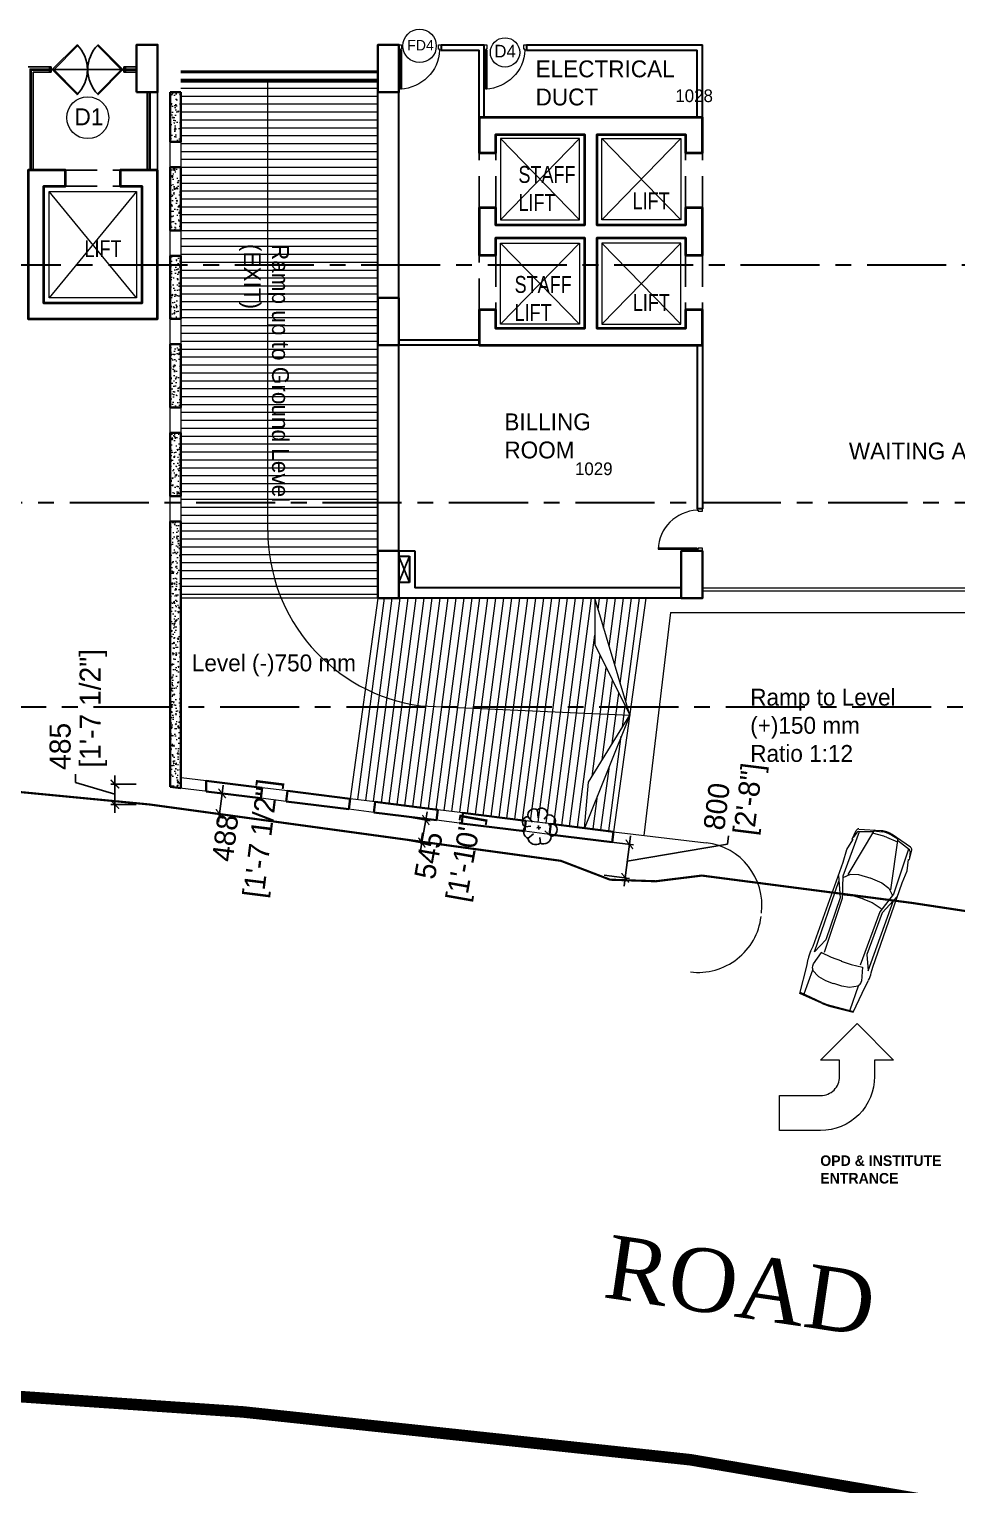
# Model space of a CAD drawing. Header units: millimetres. Extents: x 221017 to 6120115, y -1189702 to 83047459.
# Drawn here: x 3066220 to 3088234, y 33544 to 68065 of the extents above; entities that cross this region are included whole.
import ezdxf

# ---------------------------------------------------------------- set-up
doc = ezdxf.new("R2010")
doc.units = ezdxf.units.MM
doc.header["$LTSCALE"] = 150
doc.header["$MEASUREMENT"] = 0
doc.header["$PDMODE"] = 35
doc.header["$PDSIZE"] = -20
for name, pattern in [('BORDER', [1.75, 0.5, -0.25, 0.5, -0.25, 0, -0.25]), ('CENTERX2', [4, 2.5, -0.5, 0.5, -0.5]), ('DASHED2', [0.375, 0.25, -0.125]), ('HIDDEN', [0.375, 0.25, -0.125]), ('HIDDEN2', [0.1875, 0.125, -0.0625])]:
    doc.linetypes.add(name, pattern=pattern)
doc.layers.get('0').update_dxf_attribs({"linetype": 'CONTINUOUS', "lineweight": 9})
doc.layers.get('DEFPOINTS').update_dxf_attribs({"linetype": 'HIDDEN'})
for name, color, linetype, lineweight in [('A_DOOR', 130, 'CONTINUOUS', 9), ('CAR', 32, 'CONTINUOUS', 9), ('col new', 1, 'CONTINUOUS', 35), ('DIM', 7, 'CONTINUOUS', 13), ('Door Window Schedule', 173, 'CONTINUOUS', 9), ('FUR', 8, 'CONTINUOUS', 5), ('hatch con', 7, 'CONTINUOUS', 9), ('line', 251, 'CONTINUOUS', 15), ('new column', 203, 'CONTINUOUS', 40), ('R.WALL', 16, 'CONTINUOUS', 35), ('RAMP', 251, 'CONTINUOUS', 5), ('Room Numbering', 253, 'CONTINUOUS', 9), ('section line', 254, 'CONTINUOUS', 30), ('WALL', 7, 'CONTINUOUS', 30)]:
    doc.layers.add(name, color=color, linetype=linetype, lineweight=lineweight)
for name, color, linetype in [('Above', 63, 'DASHED2'), ('door', 131, 'CONTINUOUS'), ('FRAME_TEXT', 7, 'CONTINUOUS'), ('FURNITURE', 20, 'CONTINUOUS'), ('GLASS PLAN', 160, 'CONTINUOUS'), ('LOW WALL', 40, 'CONTINUOUS'), ('Propoerty Line', 3, 'BORDER'), ('ROAD', 1, 'CONTINUOUS'), ('TEXT', 7, 'CONTINUOUS'), ('TREE', 7, 'CONTINUOUS')]:
    doc.layers.add(name, color=color, linetype=linetype)
doc.styles.add('ROMANTIC', font='romantic.ttf')
doc.styles.get("Standard").update_dxf_attribs({"font": 'GOTHIC.TTF', "width": 0.8})
doc.styles.add('Text Layout', font='GOTHIC.TTF')
doc.dimstyles.new('scale 50mm NEW', dxfattribs={"dimscale": 0, "dimtxt": 500, "dimasz": 200, "dimexe": 100, "dimexo": 100, "dimgap": 100, "dimtad": 0, "dimdec": 0, "dimzin": 1, "dimdsep": 46, "dimtxsty": 'Text Layout', "dimblk": 'ARCHTICK', "dimcen": 0.09, "dimclrd": 256, "dimclre": 256, "dimadec": 0, "dimazin": 0, "dimtfac": 1, "dimtdec": 0, "dimtmove": 1, "dimatfit": 0, "dimfxl": 0, "dimtolj": 1, "dimtzin": 0, "dimarcsym": 0})
pattern_1 = [(50, (2911577.74, 78103.02), (272.55887, -23.8458), [28.5, -313.5]), (355, (2911577.74, 78103.02), (-52.7255, 285.833), [22.8, -250.8]), (100.4514, (2911600.45, 78101.03), (219.83357, 261.98703), [24.22127, -266.434]), (46.1842, (2911577.74, 78179), (405.5516, -62.8972), [42.75, -470.25]), (96.6356, (2911611.54, 78173.77), (355.1718, 370.1648), [36.3319, -399.6509]), (351.1842, (2911577.74, 78179), (355.1715, 370.1651), [34.2, -376.2]), (21, (2911615.74, 78160.02), (226.82468, -152.99518), [28.5, -313.5]), (326, (2911615.74, 78160.02), (92.45983, 275.557), [22.8, -250.8]), (71.4514, (2911634.64, 78147.27), (319.2846, 122.5616), [24.22127, -266.434]), (37.5, (2911577.74, 78103.02), (4.620745, 126.499664), [0, -247.76, 0, -254.6, 0, -251.75]), (7.5, (2911577.74, 78103.02), (99.96642, 149.87645), [0, -145.16, 0, -242.06, 0, -95.95]), (327.5, (2911493, 78103.02), (202.852526, -8.57085), [0, -95, 0, -296.4, 0, -393.3]), (317.5, (2911455, 78103.02), (221.61074, 38.0399), [0, -123.5, 0, -196.84, 0, -279.3])]

# ---------------------------------------------------------------- blocks, each defined once
blk = doc.blocks.new('_ARCHTICK')
at = {"color": 0, "linetype": 'ByBlock', "const_width": 0.15}
blk.add_lwpolyline([(-0.5, -0.5), (0.5, 0.5)], dxfattribs=at)
blk = doc.blocks.new('*D204')
at = {"layer": 'DEFPOINTS', "color": 0, "ltscale": 0.5, "transparency": 16777216}
for p in [(3068257, 50163), (3069570, 50163), (3069086, 49678)]:
    blk.add_point(p, dxfattribs=at)
at = {"layer": 'DIM', "lineweight": -2, "ltscale": 0.5, "transparency": 16777216}
for p, q in [((3067321, 50201), (3067321, 50401)), ((3068257, 49920), (3067321, 50201)), ((3068757, 50163), (3068157, 50163)), ((3068257, 50163), (3068257, 50363)), ((3068257, 49678), (3068257, 50163)), ((3068257, 49678), (3068257, 50163)), ((3068757, 49678), (3068157, 49678)), ((3068257, 49678), (3068257, 49478))]:
    blk.add_line(p, q, dxfattribs=at)
at = {"layer": 'DIM', "lineweight": -2, "ltscale": 0.5, "transparency": 16777216, "xscale": 200, "yscale": 200, "zscale": 200}
for p, rotation in [((3068257, 50163), 270), ((3068257, 49678), 90)]:
    blk.add_blockref('_ARCHTICK', p, dxfattribs=dict(at, rotation=rotation))
at = {"layer": 'DIM', "color": 0, "ltscale": 0.5, "transparency": 16777216, "char_height": 500, "attachment_point": 5, "rotation": 90, "style": 'Text Layout'}
for s, insert in [('\\A1;[1\'-7 1/2"]', (3067745, 51959)), ('\\A1;485', (3066958, 51056))]:
    blk.add_mtext(s, dxfattribs=dict(at, insert=insert))
blk = doc.blocks.new('*D243')
at = {"layer": 'DEFPOINTS', "color": 0, "ltscale": 0.5, "transparency": 16777216}
for p in [(3075144, 49398), (3075633, 49311), (3075049, 48862)]:
    blk.add_point(p, dxfattribs=at)
at = {"layer": 'DIM', "lineweight": -2, "ltscale": 0.5, "transparency": 16777216}
for p, q in [((3075242, 49380), (3075732, 49294)), ((3075633, 49311), (3075668, 49508)), ((3075538, 48775), (3075633, 49311)), ((3075147, 48844), (3075636, 48757)), ((3075538, 48775), (3075503, 48578))]:
    blk.add_line(p, q, dxfattribs=at)
at = {"layer": 'DIM', "lineweight": -2, "ltscale": 0.5, "transparency": 16777216, "xscale": 200, "yscale": 200, "zscale": 200}
for p, rotation in [((3075633, 49311), 259.9279509073319), ((3075538, 48775), 79.92795090733195)]:
    blk.add_blockref('_ARCHTICK', p, dxfattribs=dict(at, rotation=rotation))
at = {"layer": 'DIM', "color": 0, "ltscale": 0.5, "transparency": 16777216, "insert": (3076180, 48385), "char_height": 500, "attachment_point": 5, "rotation": 79.928, "style": 'Text Layout'}
blk.add_mtext('\\A1;545\\P [1\'-10"]', dxfattribs=at)
blk = doc.blocks.new('*D244')
at = {"layer": 'DEFPOINTS', "color": 0, "ltscale": 0.5, "transparency": 16777216}
for p in [(3070404, 49990), (3070800, 49940), (3070344, 49506)]:
    blk.add_point(p, dxfattribs=at)
at = {"layer": 'DIM', "lineweight": -2, "ltscale": 0.5, "transparency": 16777216}
for p, q in [((3070800, 49940), (3070825, 50139)), ((3070503, 49977), (3070899, 49928)), ((3070739, 49456), (3070800, 49940)), ((3070443, 49493), (3070839, 49444)), ((3070739, 49456), (3070715, 49258))]:
    blk.add_line(p, q, dxfattribs=at)
at = {"layer": 'DIM', "lineweight": -2, "ltscale": 0.5, "transparency": 16777216, "xscale": 200, "yscale": 200, "zscale": 200}
for p, rotation in [((3070800, 49940), 262.8830486804845), ((3070739, 49456), 82.88304868048449)]:
    blk.add_blockref('_ARCHTICK', p, dxfattribs=dict(at, rotation=rotation))
at = {"layer": 'DIM', "color": 0, "ltscale": 0.5, "transparency": 16777216, "insert": (3071360, 48825), "char_height": 500, "attachment_point": 5, "rotation": 82.883, "style": 'Text Layout'}
blk.add_mtext('\\A1;488\\P [1\'-7 1/2"]', dxfattribs=at)
blk = doc.blocks.new('D72')
at = {"layer": 'door'}
for p, q in [((0, 4.9), (1.5, 4.9)), ((0, -0.1), (0, 4.9)), ((0, 0.4), (0, 4.5)), ((1.5, -0.1), (1.5, 4.9)), ((1.5, 0.9), (1.5, 0.9)), ((2.5, 2.4), (3.4, 2.4)), ((69.5, 2.4), (68.6, 2.4)), ((70.5, 0.9), (70.5, 4.9)), ((72, 4.9), (70.5, 4.9)), ((70.5, -0.1), (70.5, 0.9)), ((70.5, 0.9), (70.5, 0.9)), ((72, -0.1), (72, 4.9)), ((72, 0.4), (72, 4.5)), ((0, -0.1), (1.5, -0.1)), ((72, -0.1), (70.5, -0.1))]:
    blk.add_line(p, q, dxfattribs=at)
at = {"layer": 'door', "linetype": 'HIDDEN2', "ltscale": 10}
blk.add_line((1.5, 2.4), (70.5, 2.4), dxfattribs=at)
at = {"layer": 'door', "ltscale": 10}
for points in [[(26.7, 25.3, 0.007036), (26.1, 26), (2.5, 2.4), (3.2, 1.8)], [(45.3, 25.3, -0.007036), (45.9, 26), (69.5, 2.4), (68.8, 1.8)], [(26.7, -20.5, -0.007036), (26.1, -21.1), (2.5, 2.4), (3.2, 3.1)], [(45.3, -20.5, 0.007036), (45.9, -21.1), (69.5, 2.4), (68.8, 3.1)]]:
    blk.add_lwpolyline(points, format="xyb", close=True, dxfattribs=at)
for centre, start, end in [((2.5, 2.4), 315, 45), ((69.5, 2.4), 135, 225)]:
    blk.add_arc(centre, 33.3, start, end, dxfattribs=at)
blk = doc.blocks.new('*U36')
at = {"layer": 'A_DOOR'}
blk.add_lwpolyline([(2.4, 42, 0.006179), (1.5, 42), (1.5, 5), (2.4, 5)], format="xyb", close=True, dxfattribs=at)
for points in [[(2.5, 4), (1.5, 4), (1.5, 5), (0, 5), (0, 0), (2.5, 0)], [(40, 5), (38.5, 5), (38.5, 4), (37.5, 4), (37.5, 0), (40, 0)]]:
    blk.add_lwpolyline(points, close=True, dxfattribs=at)
blk.add_arc((0.1, 3.6), 38.4, 2.0931, 87.9069, dxfattribs=at)
blk = doc.blocks.new('T')
at = {"layer": 'TREE'}
for p, q in [((-0.02, 0.79), (-0.02, 1.26)), ((-0.94, 0.79), (-0.47, 0.31)), ((0.16, 0), (-0.16, 0)), ((0, 0.16), (0, -0.16)), ((0.94, 0.79), (0.47, 0.47)), ((-1.26, -0.16), (-0.79, -0.16)), ((-0.79, -0.94), (-0.47, -0.63)), ((0, -1.41), (0, -0.79)), ((0.79, -0.94), (0.47, -0.47)), ((1.1, -0.16), (0.63, -0.16))]:
    blk.add_line(p, q, dxfattribs=at)
for centre, radius, start, end in [((-0.31, 0.71), 0.633, 60.255, 172.875), ((0.31, 0.7), 0.642, 7.502, 120.122), ((-0.93, 0.26), 0.527, 91.219, 231.911), ((0.65, 0.25), 0.605, 317.337, 61.587), ((-0.89, -0.47), 0.483, 139.399, 282.529), ((-0.31, -1.05), 0.483, 167.471, 310.601), ((0.31, -1.05), 0.483, 229.399, 12.529), ((0.84, -0.51), 0.438, 263.454, 52.943)]:
    blk.add_arc(centre, radius, start, end, dxfattribs=at)
blk = doc.blocks.new('CAR2')
for p, q in [((-65.7, 27.4), (-76, 25.2)), ((-53.4, 26.8), (-65.7, 27.4)), ((35.3, 27.6), (29.8, 27.1)), ((49.3, 26.5), (42.7, 27.5)), ((-87.4, 23.1), (-92.9, 3)), ((-91.4, 9.2), (-43.8, 18.8)), ((-89.6, 9.5), (-84.9, 22.8)), ((-76.3, 25.9), (-85.2, 25)), ((-85, 22), (-40.8, 22.6)), ((-83.7, 23.9), (-78.1, 25.4)), ((-76.1, 25), (-76.3, 25.9)), ((29.8, 27.1), (-53.4, 26.8)), ((-47.1, 8.9), (-44.6, 16.8)), ((-44.6, 16.8), (-39.5, 22.2)), ((-40.8, 22.6), (-21.1, 16.2)), ((-40, 26.7), (-21, 18.4)), ((34.4, 24.1), (-35.4, 24.7)), ((-26.9, 6.5), (-24.4, 16.2)), ((-21.1, 16.2), (32, 15.4)), ((-21, 18.4), (20.4, 18)), ((20.4, 18), (34.4, 24.1)), ((33, 18), (45.5, 21.4)), ((34.1, 7.3), (33, 18)), ((75.5, 23.9), (49.3, 26.5)), ((49.7, 20.8), (51.5, 19.6)), ((51.1, 20.3), (74.8, 20.4)), ((51.1, 20.3), (54.8, 12.9)), ((76.6, 2), (74.7, 23.9)), ((77.4, 2), (75.5, 23.9)), ((-90.5, 9.3), (-92.1, 1.9)), ((-88.8, -1.2), (-88.1, 9.8)), ((-47.8, -3), (-47.1, 8.9)), ((-27.3, -2.9), (-26.9, 6.5)), ((34.3, -2.7), (34.1, 7.3)), ((54.8, 12.9), (56.1, 5.6)), ((56.1, 5.6), (56.4, -2.2)), ((-87.4, -28), (-92.9, -7.9)), ((-90.5, -14.2), (-92.1, -6.7)), ((-88.8, -3.7), (-88.1, -14.7)), ((-47.8, -1.9), (-47.1, -13.8)), ((-27.3, -2), (-26.9, -11.4)), ((-26.9, -11.4), (-24.4, -21)), ((34.1, -12.2), (33, -22.8)), ((34.3, -2.1), (34.1, -12.2)), ((54.8, -17.7), (56.1, -10.5)), ((56.1, -10.5), (56.4, -2.7)), ((76.6, -6.8), (74.7, -28.7)), ((77.4, -6.8), (75.5, -28.8)), ((-91.4, -14), (-43.8, -23.6)), ((-89.6, -14.3), (-84.9, -27.6)), ((-85, -26.8), (-40.8, -27.5)), ((-47.1, -13.8), (-44.6, -21.6)), ((-44.6, -21.6), (-39.5, -27)), ((-40.8, -27.5), (-21.1, -21)), ((-40, -31.6), (-21, -23.2)), ((-21.1, -21), (32, -20.2)), ((-21, -23.2), (20.4, -22.8)), ((20.4, -22.8), (34.4, -28.9)), ((33, -22.8), (45.5, -26.3)), ((49.7, -25.6), (51.5, -24.5)), ((51.1, -25.1), (54.8, -17.7)), ((51.1, -25.1), (74.8, -25.2)), ((-76.3, -30.8), (-85.2, -29.9)), ((-83.7, -28.7), (-78.1, -30.3)), ((-76.1, -29.8), (-76.3, -30.8)), ((-65.7, -32.2), (-76, -30)), ((-53.4, -31.7), (-65.7, -32.2)), ((29.8, -31.9), (-53.4, -31.7)), ((34.4, -28.9), (-35.4, -29.5)), ((35.3, -32.5), (29.8, -31.9)), ((49.3, -31.4), (42.7, -32.3)), ((75.5, -28.8), (49.3, -31.4))]:
    blk.add_line(p, q)
for centre, radius, start, end in [((38.3, -3.1), 30.8, 81.9284, 95.6257), ((-85, 22.5), 2.57, 95.8102, 164.6615), ((-83.3, 22.2), 1.71, 105.4862, 160.7894), ((46.9, 16.5), 5.14, 56.2641, 105.5306), ((-73.1, -2.4), 20.5, 164.6615, 195.3385), ((-72, -2.4), 20.5, 167.9052, 192.0948), ((25.4, -2.4), 51.4, 355.0592, 4.9408), ((26.2, -2.4), 51.4, 355.0592, 4.9408), ((-68.3, -2.4), 20.5, 176.4735, 183.5265), ((46.9, -21.3), 5.14, 254.4694, 303.7359), ((-85, -27.3), 2.57, 195.3385, 264.1898), ((-83.3, -27.1), 1.71, 199.2106, 254.5138), ((38.3, -1.8), 30.8, 264.3743, 278.0716)]:
    blk.add_arc(centre, radius, start, end)
blk = doc.blocks.new('*D262')
at = {"layer": 'DEFPOINTS', "color": 0, "ltscale": 0.5, "transparency": 16777216}
for p in [(3079760, 48822), (3080462, 48734), (3079661, 48027)]:
    blk.add_point(p, dxfattribs=at)
at = {"layer": 'DIM', "lineweight": -2, "ltscale": 0.5, "transparency": 16777216}
for p, q in [((3079966, 48796), (3080561, 48722)), ((3080363, 47940), (3080462, 48734)), ((3080363, 47940), (3080462, 48734)), ((3080412, 48337), (3082790, 48738)), ((3080462, 48734), (3080487, 48932)), ((3082790, 48738), (3082815, 48937)), ((3079867, 48002), (3080462, 47927)), ((3080363, 47940), (3080338, 47741))]:
    blk.add_line(p, q, dxfattribs=at)
at = {"layer": 'DIM', "lineweight": -2, "ltscale": 0.5, "transparency": 16777216, "xscale": 200, "yscale": 200, "zscale": 200}
for p, rotation in [((3080462, 48734), 262.8830486804237), ((3080363, 47940), 82.8830486804236)]:
    blk.add_blockref('_ARCHTICK', p, dxfattribs=dict(at, rotation=rotation))
at = {"layer": 'DIM', "color": 0, "ltscale": 0.5, "transparency": 16777216, "char_height": 500, "attachment_point": 5, "rotation": 82.883, "style": 'Text Layout'}
for s, insert in [('\\A1;[2\'-8"]', (3083350, 49801)), ('\\A1;800', (3082536, 49632))]:
    blk.add_mtext(s, dxfattribs=dict(at, insert=insert))
blk = doc.blocks.new('gf gf g')
at = {"layer": 'Door Window Schedule', "ltscale": 0.5}
blk.add_circle((3035065, 232482), 497, dxfattribs=at)
at = {"layer": 'Door Window Schedule', "ltscale": 0.5, "insert": (3035092, 232703), "char_height": 400, "width": 871.62, "attachment_point": 2}
blk.add_mtext('{\\W1;D1}', dxfattribs=at)
blk = doc.blocks.new('D 4')
at = {"layer": 'Door Window Schedule', "ltscale": 0.5}
blk.add_circle((3005876, 66161), 348, dxfattribs=at)
at = {"layer": 'Door Window Schedule', "ltscale": 0.5, "insert": (3005877, 66341), "char_height": 300, "width": 871.62, "attachment_point": 2}
blk.add_mtext('{\\W1;D4}', dxfattribs=at)
blk = doc.blocks.new('FD 4')
at = {"layer": 'Door Window Schedule', "ltscale": 0.5}
blk.add_circle((2994814, 66489), 397, dxfattribs=at)
at = {"layer": 'Door Window Schedule', "ltscale": 0.5, "insert": (2994835, 66629), "char_height": 250, "width": 697.29, "attachment_point": 2}
blk.add_mtext('{\\W1;FD4}', dxfattribs=at)

msp = doc.modelspace()

# ---------------------------------------------------------------- hatches: boundary and pattern name
at = {"layer": 'hatch con', "ltscale": 0.5}
h = msp.add_hatch(dxfattribs=at)
h.set_pattern_fill('AR-CONC', color=256, scale=38, style=0)
h.set_pattern_definition(pattern_1)
h.paths.add_polyline_path([(3069819.8, 66155.7), (3069569.8, 66155.7), (3069569.8, 65393.2), (3069819.8, 65393.2)])
h.paths.add_polyline_path([(3069819.8, 66568.2), (3069569.8, 66568.2), (3069569.8, 66155.7), (3069819.8, 66155.7)])
h = msp.add_hatch(dxfattribs=at)
h.set_pattern_fill('AR-CONC', color=256, scale=38, style=0)
h.set_pattern_definition(pattern_1)
h.paths.add_polyline_path([(3069819.8, 64793.2), (3069569.8, 64793.2), (3069569.8, 63643.2), (3069819.8, 63643.2)])
h.paths.add_polyline_path([(3069819.8, 63643.2), (3069569.8, 63643.2), (3069569.8, 63293.2), (3069819.8, 63293.2)])
h = msp.add_hatch(dxfattribs=at)
h.set_pattern_fill('AR-CONC', color=256, scale=38, style=0)
h.set_pattern_definition(pattern_1)
h.paths.add_polyline_path([(3069819.8, 61443.2), (3069569.8, 61443.2), (3069569.8, 61193.2), (3069819.8, 61193.2)])
h.paths.add_polyline_path([(3069819.8, 62466.7), (3069569.8, 62466.7), (3069569.8, 61568.2), (3069819.8, 61568.2)])
h.paths.add_polyline_path([(3069819.8, 62693.2), (3069569.8, 62693.2), (3069569.8, 62466.7), (3069819.8, 62466.7)])
h.paths.add_polyline_path([(3069819.8, 61568.2), (3069569.8, 61568.2), (3069569.8, 61443.2), (3069819.8, 61443.2)])
h = msp.add_hatch(dxfattribs=at)
h.set_pattern_fill('AR-CONC', color=256, scale=38, style=0)
h.set_pattern_definition(pattern_1)
h.paths.add_polyline_path([(3069819.8, 60593.2), (3069569.8, 60593.2), (3069569.8, 59093.2), (3069819.8, 59093.2)])
h = msp.add_hatch(dxfattribs=at)
h.set_pattern_fill('AR-CONC', color=256, scale=38, style=0)
h.set_pattern_definition(pattern_1)
h.paths.add_polyline_path([(3069819.8, 58493.2), (3069569.8, 58493.2), (3069569.8, 57287.2), (3069819.8, 57287.2)])
h.paths.add_polyline_path([(3069819.8, 57287.2), (3069569.8, 57287.2), (3069569.8, 56993.2), (3069819.8, 56993.2)])
h = msp.add_hatch(dxfattribs=at)
h.set_pattern_fill('AR-CONC', color=256, scale=38, style=0)
h.set_pattern_definition([(50, (3069734.74, 50124.02), (272.559, -23.846), [28.5, -313.5]), (355, (3069734.74, 50124.02), (-52.726, 285.833), [22.8, -250.8]), (100.4514, (3069757.45, 50122.03), (219.834, 261.987), [24.221, -266.434]), (46.184, (3069734.74, 50200), (405.552, -62.897), [42.75, -470.25]), (96.6356, (3069768.54, 50194.77), (355.172, 370.165), [36.332, -399.65]), (351.184, (3069734.74, 50200), (355.172, 370.165), [34.2, -376.2]), (21, (3069772.74, 50181.02), (226.825, -152.995), [28.5, -313.5]), (326, (3069772.74, 50181.02), (92.46, 275.557), [22.8, -250.8]), (71.4514, (3069791.64, 50168.27), (319.285, 122.562), [24.221, -266.434]), (37.5, (3069734.74, 50124.02), (4.6207, 126.4997), [0, -247.76, 0, -254.6, 0, -251.75]), (7.5, (3069734.74, 50124.02), (99.9664, 149.8765), [0, -145.16, 0, -242.06, 0, -95.95]), (327.5, (3069650, 50124.02), (202.8525, -8.5709), [0, -95, 0, -296.4, 0, -393.3]), (317.5, (3069612, 50124.02), (221.6107, 38.04), [0, -123.5, 0, -196.84, 0, -279.3])])
h.paths.add_polyline_path([(3069819.8, 50131.3), (3069569.8, 50162.6), (3069569.8, 50093.9), (3069819.8, 50062.7)])
h.paths.add_polyline_path([(3069819.8, 51985.1), (3069569.8, 51985.1), (3069569.8, 50162.6), (3069819.8, 50131.3)])
h.paths.add_polyline_path([(3069819.8, 55130.7), (3069569.8, 55130.7), (3069569.8, 51985.1), (3069819.8, 51985.1)])
h.paths.add_polyline_path([(3069819.8, 56393.2), (3069569.8, 56393.2), (3069569.8, 55130.7), (3069819.8, 55130.7)])
at = {"layer": 'RAMP'}
h = msp.add_hatch(dxfattribs=at)
h.set_pattern_fill('LINE', color=256, scale=1500, style=0)
h.set_pattern_definition([(0, (2911577.74, 78103.02), (0, 187.5), [])])
h.paths.add_polyline_path([(3074494.8, 61568.2), (3071882.3, 61568.2), (3071882.3, 61193.2), (3074494.8, 61193.2)])
h.paths.add_polyline_path([(3074494.8, 60568.2), (3074494.8, 61193.2), (3071882.3, 61193.2), (3071882.3, 56179.2, 0.098739), (3072203.6, 54568.2), (3074494.8, 54568.2), (3074494.8, 55693.2)])
h.paths.add_polyline_path([(3074494.8, 66568.2), (3071882.3, 66568.2), (3071882.3, 66155.7), (3074494.8, 66155.7)])
h.paths.add_polyline_path([(3074494.8, 66943.2), (3071882.3, 66943.2), (3071882.3, 66568.2), (3074494.8, 66568.2)])
h.paths.add_polyline_path([(3074494.8, 67130.7), (3071882.3, 67130.7), (3071882.3, 66943.2), (3074494.8, 66943.2)])
h.paths.add_polyline_path([(3074494.8, 66155.7), (3071882.3, 66155.7), (3071882.3, 63643.2), (3074494.8, 63643.2)])
h.paths.add_polyline_path([(3074494.8, 63643.2), (3071882.3, 63643.2), (3071882.3, 62466.7), (3074494.8, 62466.7)])
h.paths.add_polyline_path([(3074494.8, 62466.7), (3071882.3, 62466.7), (3071882.3, 61568.2), (3074494.8, 61568.2), (3074494.8, 61693.2)])
h.paths.add_polyline_path([(3071882.3, 61568.2), (3069269.8, 61568.2), (3069269.8, 61443.2), (3071882.3, 61443.2)], flags=17)
h.paths.add_polyline_path([(3074494.8, 61568.2), (3071882.3, 61568.2), (3071882.3, 61443.2), (3074494.8, 61443.2)], flags=17)
h.paths.add_polyline_path([(3071903.7, 63085.1), (3071903.7, 56519.6), (3072551.4, 56519.6), (3072551.4, 63085.1)], flags=9)
h.paths.add_polyline_path([(3069819.8, 67130.7), (3069819.8, 66943.2), (3071882.3, 66943.2), (3071882.3, 67130.7)])
h.paths.add_polyline_path([(3069819.8, 66943.2), (3069819.8, 66568.2), (3071882.3, 66568.2), (3071882.3, 66943.2)])
h.paths.add_polyline_path([(3069819.8, 66155.7), (3069819.8, 63643.2), (3071882.3, 63643.2), (3071882.3, 66155.7)])
h.paths.add_polyline_path([(3069819.8, 66568.2), (3069819.8, 66155.7), (3071882.3, 66155.7), (3071882.3, 66568.2)])
edge = h.paths.add_edge_path()
edge.add_line((3069819.8, 61193.2), (3069819.8, 54568.2))
edge.add_line((3069819.8, 54568.2), (3072203.6, 54568.2))
edge.add_arc((3076082.3, 56179.2), 4200, 180, 202.55621, ccw=False)
edge.add_line((3071882.3, 56179.2), (3071882.3, 61193.2))
edge.add_line((3071882.3, 61193.2), (3069819.8, 61193.2))
h.paths.add_polyline_path([(3069819.8, 62466.7), (3069819.8, 61568.2), (3071882.3, 61568.2), (3071882.3, 62466.7)])
h.paths.add_polyline_path([(3069819.8, 63643.2), (3069819.8, 62466.7), (3071882.3, 62466.7), (3071882.3, 63643.2)])
h.paths.add_polyline_path([(3069819.8, 61568.2), (3069819.8, 61193.2), (3071882.3, 61193.2), (3071882.3, 61568.2)])
at = {"layer": 'RAMP', "ltscale": 0.5}
h = msp.add_hatch(dxfattribs=at)
h.set_pattern_fill('LINE', color=256, scale=1500, angle=82.5, style=0)
h.set_pattern_definition([(82.5, (2911577.74, -11896.98), (-185.89591, 24.47366), [])])
h.paths.add_polyline_path([(3079639.3, 53470.7), (3079639.3, 54568.2), (3074994.8, 54568.2), (3074494.8, 54568.2), (3074197.4, 52425.9, 0.0820501), (3075504.8, 52019.1), (3080471, 51800.4)])
h.paths.add_polyline_path([(3080471, 51800.4), (3075504.8, 52019.1, -0.0820501), (3074197.4, 52425.9), (3073835.4, 49818.1), (3073874.2, 49813.2), (3074469.6, 49738.9), (3075958, 49553.1), (3076553.4, 49478.7), (3078041.9, 49292.9), (3078637.2, 49218.5), (3079399.9, 49123.3), (3079495.7, 50209.8)])
h.paths.add_polyline_path([(3080855.2, 54568.2), (3079639.3, 54568.2), (3080471, 51800.4)])
h.paths.add_polyline_path([(3080471, 51800.4), (3079401.9, 49123.1), (3080087.5, 49037.5)])

# ---------------------------------------------------------------- linework, layer by layer
at = {"ltscale": 0.5}
for p, q in [((3071882.3, 56179.2), (3071882.3, 66818.2)), ((3082194.8, 54818.2), (3088519.8, 54818.2)), ((3082194.8, 54743.2), (3088519.8, 54743.2)), ((3081435.3, 54230.7), (3080807.6, 48947.1)), ((3081435.3, 54230.7), (3139294.8, 54230.7)), ((3075504.8, 52019.1), (3080471, 51800.4)), ((3080086.8, 49032.7), (3082284.7, 48771.6))]:
    msp.add_line(p, q, dxfattribs=at)
for points in [[(3080471, 51800.4), (3079639.3, 54568.2), (3079639.3, 53470.7), (3080471, 51800.4)], [(3080471, 51800.4), (3079399.3, 49116.5), (3079495.7, 50209.8), (3080471, 51800.4)]]:
    msp.add_lwpolyline(points, dxfattribs=at)
msp.add_lwpolyline([(3086729.7, 43617), (3086279.7, 43617), (3086279.7, 43226.4, -0.4142136), (3085001, 41947.8), (3084027.4, 41947.8), (3084027.4, 42776.4), (3085001, 42776.4, 0.4142136), (3085451, 43226.4), (3085451, 43617), (3085001, 43617), (3085865.4, 44482.4)], format="xyb", close=True, dxfattribs=at)
for centre, radius, start, end in [((3076082.3, 56179.2), 4200, 180, 262.09721), ((3082107.8, 47282.1), 1500, 353.22588, 83.22588), ((3082097.7, 47197.7), 1500, 262.77863, 353.22588)]:
    msp.add_arc(centre, radius, start, end, dxfattribs=at)
at = {"layer": 'Above', "ltscale": 20}
for p, q in [((3076894.8, 63830.7), (3076894.8, 65130.7)), ((3077294.8, 63830.7), (3077294.8, 65130.7)), ((3081794.8, 63830.7), (3081794.8, 65130.7)), ((3082194.8, 63830.7), (3082194.8, 65130.7)), ((3067082.3, 64718.2), (3068382.3, 64718.2)), ((3067082.3, 64343.2), (3068382.3, 64343.2)), ((3076894.8, 61405.7), (3076894.8, 62705.7)), ((3077294.8, 62705.7), (3077294.8, 61405.7)), ((3081794.8, 62705.7), (3081794.8, 61405.7)), ((3082194.8, 62705.7), (3082194.8, 61405.7))]:
    msp.add_line(p, q, dxfattribs=at)
at = {"layer": 'col new', "linetype": 'Continuous', "ltscale": 0.5}
for points in [[(3068769.8, 66568.2), (3069269.8, 66568.2), (3069269.8, 67693.2), (3068769.8, 67693.2)], [(3074494.8, 66568.2), (3074994.8, 66568.2), (3074994.8, 67693.2), (3074494.8, 67693.2)], [(3074494.8, 60568.2), (3074994.8, 60568.2), (3074994.8, 61693.2), (3074494.8, 61693.2)], [(3074494.8, 54568.2), (3074994.8, 54568.2), (3074994.8, 55693.2), (3074494.8, 55693.2)], [(3081694.8, 54568.2), (3082194.8, 54568.2), (3082194.8, 55693.2), (3081694.8, 55693.2)]]:
    msp.add_lwpolyline(points, close=True, dxfattribs=at)
at = {"layer": 'FUR', "ltscale": 0.5}
for p, q in [((3069569.8, 64793.2), (3069569.8, 65393.2)), ((3069819.8, 65393.2), (3069819.8, 64793.2)), ((3069569.8, 62693.2), (3069569.8, 63293.2)), ((3069819.8, 63293.2), (3069819.8, 62693.2)), ((3069569.8, 60593.2), (3069569.8, 61193.2)), ((3069819.8, 61193.2), (3069819.8, 60593.2)), ((3069569.8, 58493.2), (3069569.8, 59093.2)), ((3069819.8, 59093.2), (3069819.8, 58493.2)), ((3069569.8, 56393.2), (3069569.8, 56993.2)), ((3069819.8, 56993.2), (3069819.8, 56393.2)), ((3070388.8, 49991.6), (3069793.4, 50066)), ((3070419.8, 50239.7), (3069824.4, 50314)), ((3072346.9, 49999.1), (3071751.5, 50073.4)), ((3072315.9, 49751), (3071720.5, 49825.3)), ((3074430.7, 49738.9), (3073835.3, 49813.2)), ((3074399.7, 49490.8), (3073804.4, 49565.2)), ((3076514.5, 49478.7), (3075919.2, 49553.1)), ((3076483.6, 49230.6), (3075888.2, 49305)), ((3078567.4, 48970.5), (3077972, 49044.8)), ((3078598.4, 49218.5), (3078003, 49292.9))]:
    msp.add_line(p, q, dxfattribs=at)
at = {"layer": 'FURNITURE', "ltscale": 0.5}
for p, q in [((3074494.8, 61693.2), (3074494.8, 56818.2)), ((3074994.8, 60568.2), (3074994.8, 55693.2))]:
    msp.add_line(p, q, dxfattribs=at)
at = {"layer": 'GLASS PLAN', "ltscale": 0.5}
for p, q in [((3066707.3, 67168.6), (3066194.8, 67168.6)), ((3066707.3, 67043.6), (3066319.8, 67043.6)), ((3066319.8, 67043.6), (3066319.8, 64718.2)), ((3066707.3, 67168.6), (3066707.3, 67043.6)), ((3068769.8, 67168.6), (3068507.3, 67168.6)), ((3068507.3, 67168.6), (3068507.3, 67043.6)), ((3068769.8, 67118.6), (3068507.3, 67118.6)), ((3068769.8, 67093.6), (3068507.3, 67093.6)), ((3068769.8, 67043.6), (3068507.3, 67043.6)), ((3069819.8, 66868.2), (3074494.8, 66868.2)), ((3069819.8, 66818.2), (3074494.8, 66818.2)), ((3069019.8, 64718.2), (3069019.8, 66568.2)), ((3069069.8, 64718.2), (3069069.8, 66568.2)), ((3069094.8, 64718.2), (3069094.8, 66568.2)), ((3069269.8, 64718.2), (3069269.8, 66568.2))]:
    msp.add_line(p, q, dxfattribs=at)
for points in [[(3066707.3, 67118.6), (3066244.8, 67118.6), (3066244.8, 64718.2)], [(3066707.3, 67093.6), (3066269.8, 67093.6), (3066269.8, 64718.2)]]:
    msp.add_lwpolyline(points, dxfattribs=at)
at = {"layer": 'line', "linetype": 'Continuous'}
for p, q in [((3079282.3, 63543.2), (3077407.3, 65468.2)), ((3079282.3, 65468.2), (3077407.3, 63543.2)), ((3079807.3, 63543.2), (3081682.3, 65468.2)), ((3079807.3, 65468.2), (3081682.3, 63543.2)), ((3068769.8, 61693.2), (3066694.8, 64218.2)), ((3068769.8, 64218.2), (3066694.8, 61693.2)), ((3068769.8, 61693.2), (3066694.8, 64218.2)), ((3068769.8, 64218.2), (3066694.8, 61693.2)), ((3079282.3, 62993.2), (3077407.3, 61068.2)), ((3079282.3, 61068.2), (3077407.3, 62993.2)), ((3079807.3, 62993.2), (3081682.3, 61068.2)), ((3079807.3, 61068.2), (3081682.3, 62993.2))]:
    msp.add_line(p, q, dxfattribs=at)
for points in [[(3079282.3, 65468.2), (3077407.3, 65468.2), (3077407.3, 63543.2), (3079282.3, 63543.2)], [(3079807.3, 65468.2), (3081682.3, 65468.2), (3081682.3, 63543.2), (3079807.3, 63543.2)], [(3066694.8, 64218.2), (3068769.8, 64218.2), (3068769.8, 61693.2), (3066694.8, 61693.2)], [(3066694.8, 64218.2), (3068769.8, 64218.2), (3068769.8, 61693.2), (3066694.8, 61693.2)], [(3079282.3, 61068.2), (3077407.3, 61068.2), (3077407.3, 62993.2), (3079282.3, 62993.2)], [(3079807.3, 61068.2), (3081682.3, 61068.2), (3081682.3, 62993.2), (3079807.3, 62993.2)]]:
    msp.add_lwpolyline(points, close=True, dxfattribs=at)
at = {"layer": 'LOW WALL', "ltscale": 0.5}
for p, q in [((3069819.8, 67068.2), (3074494.8, 67068.2)), ((3074994.8, 55568.2), (3075244.8, 54943.2)), ((3075244.8, 55568.2), (3074994.8, 54943.2))]:
    msp.add_line(p, q, dxfattribs=at)
at = {"layer": 'new column', "linetype": 'Continuous', "ltscale": 0.5}
msp.add_lwpolyline([(3079419.8, 60568.2), (3082194.8, 60568.2), (3082194.8, 61405.7), (3081794.8, 61405.7), (3081794.8, 60968.2), (3079694.8, 60968.2), (3079694.8, 63118.2), (3081794.8, 63118.2), (3081794.8, 62705.7), (3082194.8, 62705.7), (3082194.8, 63830.7), (3081794.8, 63830.7), (3081794.8, 63418.2), (3079694.8, 63418.2), (3079694.8, 65568.2), (3081794.8, 65568.2), (3081794.8, 65130.7), (3082194.8, 65130.7), (3082194.8, 65968.2), (3076894.8, 65968.2), (3076894.8, 65130.7), (3077294.8, 65130.7), (3077294.8, 65568.2), (3079394.8, 65568.2), (3079394.8, 63418.2), (3077294.8, 63418.2), (3077294.8, 63830.7), (3076894.8, 63830.7), (3076894.8, 63143.2), (3076894.8, 62705.7), (3077294.8, 62705.7), (3077294.8, 63118.2), (3079394.8, 63118.2), (3079394.8, 60968.2), (3077294.8, 60968.2), (3077294.8, 61405.7), (3076894.8, 61405.7), (3076894.8, 60568.2), (3079694.8, 60568.2)], dxfattribs=at)
msp.add_lwpolyline([(3069269.8, 64718.2), (3068382.3, 64718.2), (3068382.3, 64343.2), (3068894.8, 64343.2), (3068894.8, 61568.2), (3066569.8, 61568.2), (3066569.8, 64343.2), (3067082.3, 64343.2), (3067082.3, 64718.2), (3066194.8, 64718.2), (3066194.8, 61193.2), (3069269.8, 61193.2)], close=True, dxfattribs=at)
at = {"layer": 'Propoerty Line', "lineweight": 15, "const_width": 50.8}
msp.add_lwpolyline([(3032022.8, 51832.8), (3040837.9, 51305.9), (3042621.8, 51027.8), (3044209.1, 51111.6), (3046821.7, 51132.1), (3051246.1, 50909.2), (3060128.7, 50538.7), (3069086.5, 49677.9), (3078837.7, 48342.7), (3080006.5, 47895), (3081092.4, 47858.4), (3082181.6, 47993.4), (3087171.2, 47344.2), (3091956.3, 46618.3), (3093918.4, 46159.8), (3099321.4, 45739.7), (3102399.3, 45421.4), (3112106.8, 44306), (3121829.1, 43070.6), (3132958.2, 40724.3), (3142784.6, 38640.7), (3145693.9, 38036.6), (3163549.7, 34256.8)], dxfattribs=at)
msp.add_lwpolyline([(3032022.8, 51832.8), (3040837.9, 51305.9), (3042621.8, 51027.8), (3044209.1, 51111.6), (3046821.7, 51132.1), (3051246.1, 50909.2), (3060128.7, 50538.7), (3069086.5, 49677.9), (3078837.7, 48342.7), (3080006.5, 47895), (3081092.4, 47858.4), (3082181.6, 47993.4), (3087171.2, 47344.2), (3091956.3, 46618.3), (3093918.4, 46159.8), (3099321.4, 45739.7), (3102399.3, 45421.4), (3112106.8, 44306), (3121829.1, 43070.6), (3132958.2, 40724.3), (3142784.6, 38640.7), (3145693.9, 38036.6), (3163549.7, 34256.8)], dxfattribs=at)
at = {"layer": 'R.WALL', "ltscale": 0.5}
for p, q in [((3069569.8, 66568.2), (3069569.8, 65393.2)), ((3069819.8, 66568.2), (3069569.8, 66568.2)), ((3069819.8, 66568.2), (3069819.8, 65393.2)), ((3069819.8, 65393.2), (3069569.8, 65393.2)), ((3069569.8, 64793.2), (3069569.8, 63293.2)), ((3069819.8, 64793.2), (3069569.8, 64793.2)), ((3069819.8, 64793.2), (3069819.8, 63293.2)), ((3069819.8, 63293.2), (3069569.8, 63293.2)), ((3069569.8, 62693.2), (3069569.8, 61193.2)), ((3069819.8, 62693.2), (3069569.8, 62693.2)), ((3069819.8, 62693.2), (3069819.8, 61193.2)), ((3069819.8, 61193.2), (3069569.8, 61193.2)), ((3069569.8, 60593.2), (3069569.8, 59093.2)), ((3069819.8, 60593.2), (3069569.8, 60593.2)), ((3069819.8, 60593.2), (3069819.8, 59093.2)), ((3069819.8, 59093.2), (3069569.8, 59093.2)), ((3069569.8, 58493.2), (3069569.8, 56993.2)), ((3069819.8, 58493.2), (3069569.8, 58493.2)), ((3069819.8, 58493.2), (3069819.8, 56993.2)), ((3069819.8, 56993.2), (3069569.8, 56993.2)), ((3069569.8, 56393.2), (3069569.8, 50093.9)), ((3069819.8, 56393.2), (3069569.8, 56393.2)), ((3069819.8, 56393.2), (3069819.8, 50062.7)), ((3069569.8, 50093.9), (3069819.8, 50062.7)), ((3070419.8, 50239.7), (3071751.5, 50073.4)), ((3070419.8, 50239.7), (3070419.8, 49987.8)), ((3071751.5, 50073.4), (3071720.5, 49825.3)), ((3070419.8, 49987.8), (3071720.5, 49825.3)), ((3072346.9, 49999.1), (3072315.9, 49751)), ((3072315.9, 49751), (3073804.4, 49565.2)), ((3072346.9, 49999.1), (3073835.3, 49813.2)), ((3073835.3, 49813.2), (3073804.4, 49565.2)), ((3074430.7, 49738.9), (3074399.7, 49490.8)), ((3074430.7, 49738.9), (3075919.2, 49553.1)), ((3074399.7, 49490.8), (3075888.2, 49305)), ((3075919.2, 49553.1), (3075888.2, 49305)), ((3076514.5, 49478.7), (3076483.6, 49230.6)), ((3076514.5, 49478.7), (3078003, 49292.9)), ((3076483.6, 49230.6), (3077972, 49044.8)), ((3078003, 49292.9), (3077972, 49044.8)), ((3078598.4, 49218.5), (3078567.4, 48970.5)), ((3078598.4, 49218.5), (3080086.8, 49032.7)), ((3080086.8, 49032.7), (3080055.8, 48784.6)), ((3078567.4, 48970.5), (3080055.8, 48784.6))]:
    msp.add_line(p, q, dxfattribs=at)
at = {"layer": 'RAMP', "ltscale": 0.5}
for p, q in [((3074494.8, 54568.2), (3069819.8, 54568.2)), ((3074494.8, 54568.2), (3073834.7, 49813.3)), ((3080855.2, 54568.2), (3080086.8, 49032.7))]:
    msp.add_line(p, q, dxfattribs=at)
at = {"layer": 'ROAD', "lineweight": 15, "const_width": 274.3}
msp.add_lwpolyline([(3193825, 1981.7), (3193658.2, 6673.4), (3192823.7, 8502.9), (3191641.4, 9788.7), (3190044.5, 10955.6), (3185720.7, 12578.1), (3180271.1, 14098.3), (3159712.5, 19286.1), (3150007.4, 21512.3), (3137087.6, 24295.5), (3111139.1, 29312.3), (3098902.4, 31235.2), (3081909, 34140.5), (3071294.7, 35274.1), (3044823, 37093.6), (3021554.8, 38259.2), (3001823.2, 38739.4), (2979917, 38629.2), (2958656.2, 35479.5)], dxfattribs=at)
at = {"layer": 'section line', "linetype": 'CENTERX2', "ltscale": 5}
for p, q in [((3105976.6, 62466.7), (3036574.7, 62466.7)), ((3096057.6, 56831.1), (3037833.8, 56831.1)), ((3174624.4, 51985.1), (3062844.7, 51985.1))]:
    msp.add_line(p, q, dxfattribs=at)
at = {"layer": 'WALL', "ltscale": 0.5}
for p, q in [((3075994.8, 67693.2), (3077019.8, 67693.2)), ((3075994.8, 67693.2), (3075994.8, 67568.2)), ((3077019.8, 65968.2), (3077019.8, 67693.2)), ((3078019.8, 67693.2), (3082194.8, 67693.2)), ((3078019.8, 67693.2), (3078019.8, 67568.2)), ((3082194.8, 65968.2), (3082194.8, 67693.2)), ((3075994.8, 67568.2), (3076894.8, 67568.2)), ((3076894.8, 65968.2), (3076894.8, 67568.2)), ((3078019.8, 67568.2), (3082069.8, 67568.2)), ((3082069.8, 65968.2), (3082069.8, 67568.2)), ((3074494.8, 61693.2), (3074494.8, 66568.2)), ((3074994.8, 61693.2), (3074994.8, 66568.2)), ((3074494.8, 55693.2), (3074494.8, 60568.2)), ((3076894.8, 60693.2), (3074994.8, 60693.2)), ((3076987.3, 60568.2), (3074994.8, 60568.2)), ((3074994.8, 55693.2), (3074994.8, 60568.2)), ((3082069.8, 60568.2), (3082069.8, 56693.2)), ((3082194.8, 60568.2), (3082194.8, 56693.2)), ((3082194.8, 56693.2), (3082069.8, 56693.2)), ((3074994.8, 55693.2), (3075369.8, 55693.2)), ((3075369.8, 55693.2), (3075369.8, 54818.2)), ((3074994.8, 55568.2), (3075244.8, 55568.2)), ((3075244.8, 55568.2), (3075244.8, 54943.2)), ((3075244.8, 54943.2), (3074994.8, 54943.2)), ((3081694.8, 54568.2), (3074994.8, 54568.2)), ((3075369.8, 54568.2), (3074994.8, 54568.2)), ((3081694.8, 54818.2), (3075369.8, 54818.2))]:
    msp.add_line(p, q, dxfattribs=at)

# ---------------------------------------------------------------- block references
at = {"layer": 'A_DOOR', "yscale": 25, "zscale": 25}
for p, xscale, rotation in [((3074994.8, 67693.2), -25, 180), ((3077019.8, 67693.2), -25, 180), ((3082194.8, 55693.2), 25, 90.00000000000001)]:
    msp.add_blockref('*U36', p, dxfattribs=dict(at, xscale=xscale, rotation=rotation))
at = {"layer": 'CAR', "xscale": 25.42568710368876, "yscale": 25.42568710368876, "zscale": 25.42568710368876, "rotation": 250.5640569834189}
msp.add_blockref('CAR2', (3085840.1, 46765), dxfattribs=at)
at = {"layer": 'door', "xscale": 25, "yscale": 25, "zscale": 25, "rotation": 180}
msp.add_blockref('D72', (3068507.3, 67164.9), dxfattribs=at)
at = {"layer": 'Door Window Schedule'}
for name, p in [('FD 4', (80671.1, 1179.4)), ('D 4', (71636.2, 1351.9)), ('gf gf g', (32547.1, -166517))]:
    msp.add_blockref(name, p, dxfattribs=at)
at = {"layer": 'TREE', "color": 0, "xscale": 295.3535025415147, "yscale": 295.3535025415147, "zscale": 295.3535025415147, "rotation": 184.7257164575371}
msp.add_blockref('T', (3078313.8, 49130.7), dxfattribs=at)

# ---------------------------------------------------------------- texts
at = {"layer": 'FRAME_TEXT', "lineweight": 15, "style": 'ROMANTIC'}
msp.add_text('ROAD', height=1500, rotation=351.65175, dxfattribs=at).set_placement((3079808.8, 37997.5))
at = {"layer": 'Room Numbering', "ltscale": 0.5, "char_height": 300, "width": 4242.713, "attachment_point": 2}
for s, insert in [('{\\W1;1028}', (3081998.4, 66635.4)), ('{\\W1;1029}', (3079617.4, 57789.6))]:
    msp.add_mtext(s, dxfattribs=dict(at, insert=insert))
at = {"layer": 'TEXT', "ltscale": 0.5, "insert": (3078237.2, 67322.9), "char_height": 400, "attachment_point": 1}
msp.add_mtext('{\\W1;ELECTRICAL\\PDUCT}', dxfattribs=at)
at = {"layer": 'TEXT', "ltscale": 0.5}
for s, insert, char_height, width, attachment_point in [('STAFF LIFT', (3077829.8, 64819.3), 400, 1374.83, 1), ('LIFT', (3080536.9, 64195.7), 400, 834.636, 1), ('LIFT', (3067533.6, 63057.9), 400, 834.636, 1), ('STAFF LIFT', (3077739.7, 62210.8), 400, 1374.83, 1), ('LIFT', (3080543.7, 61785), 400, 834.636, 1), ('{\\W1;BILLING \\PROOM}', (3077496.1, 58952.7), 400, 3301.442, 1), ('{\\W1;WAITING AREA}', (3085670.2, 58261.8), 400, 4162.879, 1), ('{\\W1;Level (-)750 mm}', (3070081.3, 53236), 400, 4853.508, 1), ('{\\W1;Ramp to Level (+)150 mm\\PRatio 1:12}', (3083330.3, 52423.2), 400, 4461.317, 1), ('{\\fCentury Gothic|b1|i0|c0|p34;\\W1;OPD & INSTITUTE ENTRANCE}', (3084991.2, 40687), 250, 3808.155, 7)]:
    msp.add_mtext(s, dxfattribs=dict(at, insert=insert, char_height=char_height, width=width, attachment_point=attachment_point))
at = {"layer": 'TEXT', "ltscale": 0.5, "insert": (3072384, 62971.9), "char_height": 400, "width": 6455.478, "attachment_point": 1, "rotation": 270}
msp.add_mtext('{\\W1;Ramp up to Ground Level (EXIT)}', dxfattribs=at)

# ---------------------------------------------------------------- dimensions: what is measured, and where the dimension line sits
at = {"layer": 'DIM', "ltscale": 0.5}
dim = msp.add_linear_dim(base=(3068257.4, 50162.6), p1=(3069086.5, 49677.9), p2=(3069569.8, 50162.6), angle=90, dimstyle='scale 50mm NEW', override={"dimscale": 1, "dimpost": '\\X'}, dxfattribs=at)
dim.commit()
dim.dimension.update_dxf_attribs({"geometry": '*D204', "text_midpoint": (3067320.9, 50501.2)})
dim = msp.add_aligned_dim(p1=(3079661.2, 48027.2), p2=(3079760.4, 48821.5), distance=-706.9, dimstyle='scale 50mm NEW', override={"dimscale": 1, "dimpost": '\\X'}, dxfattribs=at)
dim.commit()
dim.dimension.update_dxf_attribs({"geometry": '*D262', "text_midpoint": (3082827, 49035.9)})
for base, p1, p2, angle, picture, middle in [((3070799.9, 49940.3), (3070343.7, 49505.8), (3070404.1, 49989.7), 82.88305, '*D244', (3071359.6, 48825.2)), ((3075633.1, 49311), (3075048.7, 48861.5), (3075144, 49397.9), 79.92795, '*D243', (3076179.9, 48385.2))]:
    dim = msp.add_linear_dim(base=base, p1=p1, p2=p2, angle=angle, dimstyle='scale 50mm NEW', override={"dimscale": 1, "dimpost": '\\X'}, dxfattribs=at)
    dim.commit()
    dim.dimension.update_dxf_attribs({"geometry": picture, "text_midpoint": middle, "dimtype": 161})

doc.saveas('drawing.dxf')
